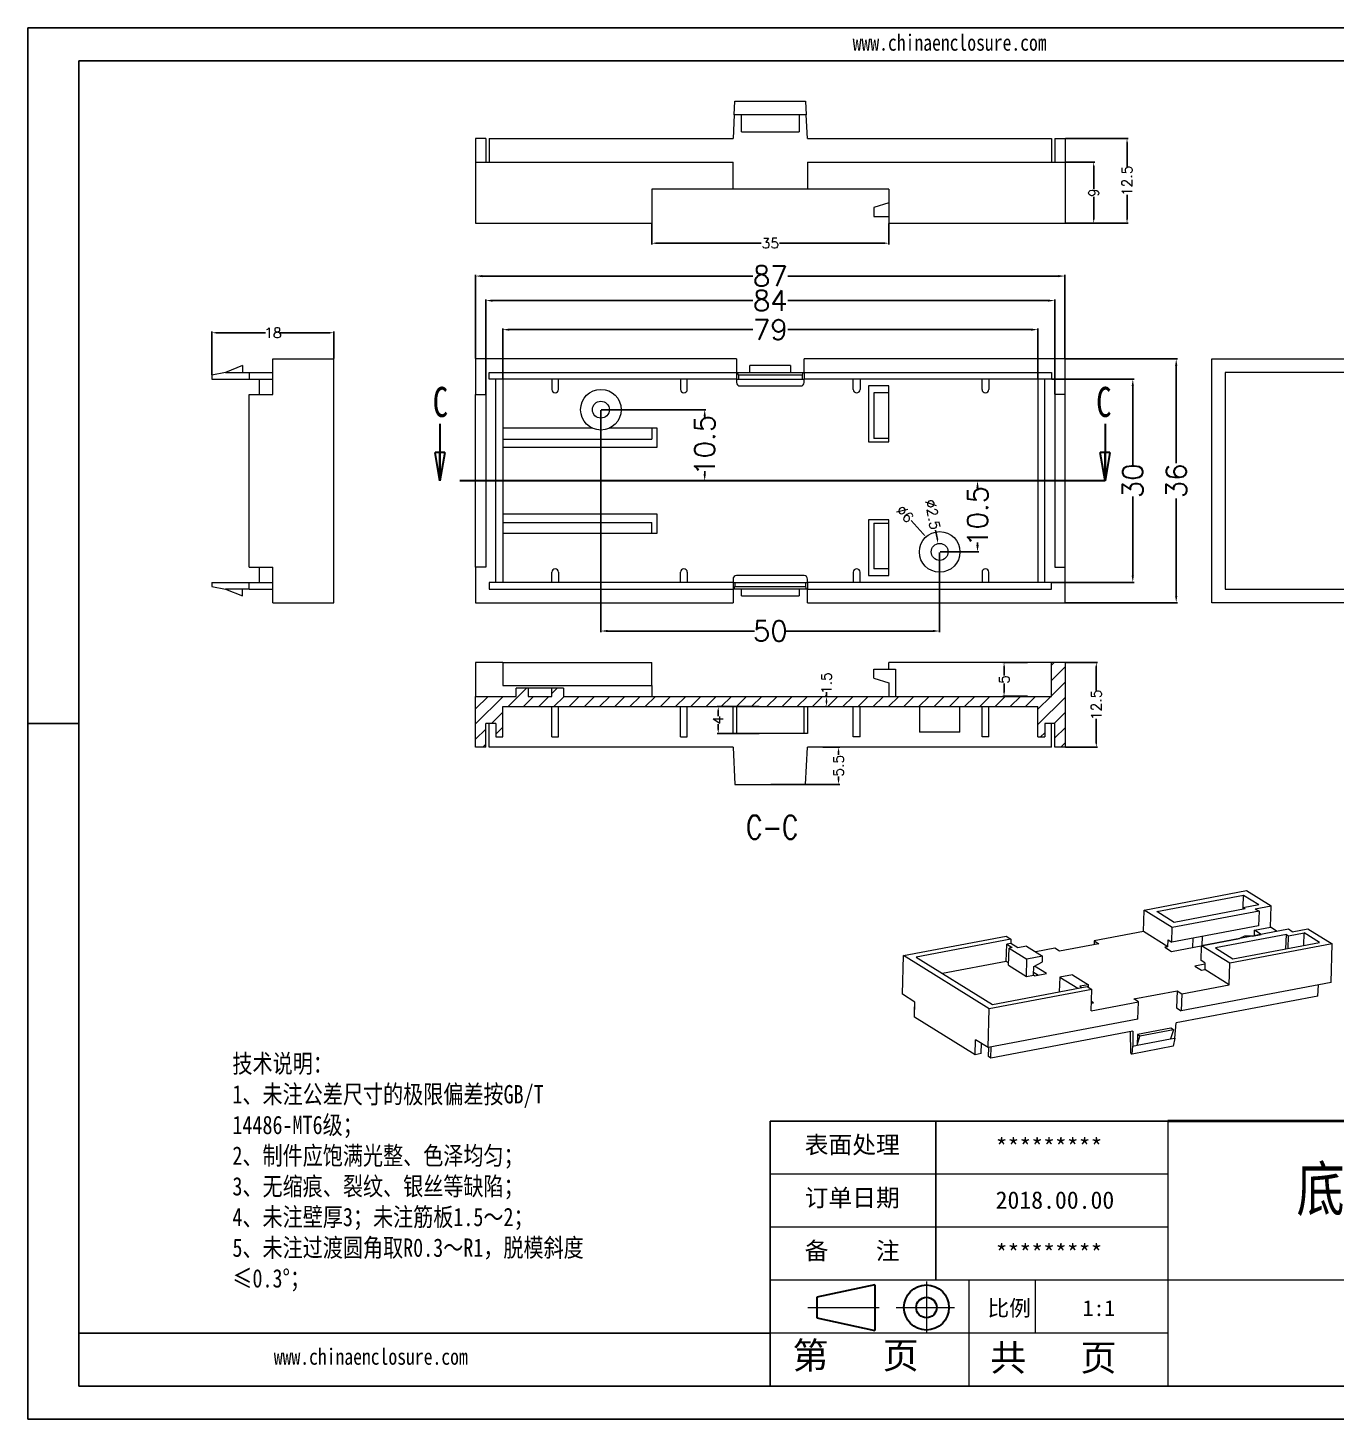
# Model space of a CAD drawing. Header units: inches. Extents: x 2944 to 3980, y 1126 to 1377.
# Drawn here: x 3355.6 to 3548.7, y 1128.8 to 1334.2 of the extents above; entities that cross this region are included whole.
import ezdxf

# ---------------------------------------------------------------- set-up
doc = ezdxf.new("R2010")
doc.units = ezdxf.units.IN
doc.header["$LTSCALE"] = 15
doc.linetypes.add('CENTER2', pattern=[28.575, 19.05, -3.175, 3.175, -3.175])
doc.linetypes.add('PHANTOM', pattern=[12.7, 6.35, -1.27, 1.27, -1.27, 1.27, -1.27])
doc.layers.add('文字', color=81, linetype='Continuous')
for name, color, linetype, lineweight in [('粗实线', 7, 'Continuous', 30), ('细实线', 3, 'Continuous', 9), ('细点划线', 2, 'CENTER2', 9)]:
    doc.layers.add(name, color=color, linetype=linetype, lineweight=lineweight)
doc.styles.add('SLDTEXTSTYLE0', font='TXT', dxfattribs={"width": 0.75})
doc.styles.add('SLDTEXTSTYLE3', font='TXT', dxfattribs={"width": 0.75, "bigfont": 'bigfont'})
doc.styles.get("Standard").update_dxf_attribs({"font": 'txt', "bigfont": 'gbcbig.shx'})
doc.styles.add('宋体', font='', dxfattribs={"width": 0.8, "height": 3.5})
doc.styles.get('宋体').set_extended_font_data('SimSun')
doc.dimstyles.new('2', dxfattribs={"dimtxt": 1.5, "dimasz": 0.6, "dimexe": 0.18, "dimexo": 0.0625, "dimgap": 0.09, "dimtad": 0, "dimdsep": 46, "dimtxsty": 'Standard', "dimcen": 0, "dimclrd": 3, "dimclre": 3, "dimadec": 0, "dimazin": 2, "dimtfac": 1, "dimtofl": 0, "dimtmove": 0, "dimatfit": 3, "dimfxl": 1, "dimtolj": 1, "dimtzin": 0, "dimarcsym": 0})
doc.dimstyles.new('3', dxfattribs={"dimtxt": 3, "dimasz": 1, "dimexe": 0.18, "dimexo": 0.0625, "dimgap": 0.09, "dimtad": 0, "dimdsep": 46, "dimtxsty": 'Standard', "dimcen": 1, "dimclrd": 3, "dimclre": 3, "dimadec": 0, "dimazin": 2, "dimtfac": 1, "dimtofl": 0, "dimtmove": 0, "dimatfit": 3, "dimfxl": 1, "dimtolj": 1, "dimtzin": 0, "dimarcsym": 0})

# ---------------------------------------------------------------- blocks, each defined once
blk = doc.blocks.new('_CLOSED')
at = {"color": 0, "linetype": 'ByBlock', "lineweight": -2}
for p, q in [((-1, 0.166667), (0, 0)), ((-1, 0.166667), (-1, -0.166667)), ((0, 0), (-1, -0.166667)), ((0, 0), (-1, 0))]:
    blk.add_line(p, q, dxfattribs=at)
blk = doc.blocks.new('SW_NOTE_4')
at = {"color": 0, "linetype": 'Continuous', "lineweight": 0, "insert": (22.23, 5.8), "char_height": 3.5, "attachment_point": 2, "style": 'SLDTEXTSTYLE3'}
blk.add_mtext('C-C', dxfattribs=at)
blk = doc.blocks.new('*D246')
at = {"color": 3, "lineweight": -2}
for p, q in [((3425.7, 1282.37), (3425.7, 1289.81)), ((3426.7, 1289.63), (3462.61, 1289.63)), ((3503.7, 1289.63), (3467.79, 1289.63)), ((3504.7, 1282.37), (3504.7, 1289.81))]:
    blk.add_line(p, q, dxfattribs=at)
at = {"color": 3}
for points in [[(3426.7, 1289.79), (3426.7, 1289.46), (3425.7, 1289.63)], [(3503.7, 1289.79), (3503.7, 1289.46), (3504.7, 1289.63)]]:
    blk.add_solid(points, dxfattribs=at)
at = {"layer": 'Defpoints', "color": 0}
for p in [(3504.7, 1289.63), (3425.7, 1282.31), (3504.7, 1282.31)]:
    blk.add_point(p, dxfattribs=at)
at = {"color": 0, "insert": (3465.2, 1289.63), "char_height": 3, "attachment_point": 5}
blk.add_mtext('\\A1;79', dxfattribs=at)
blk = doc.blocks.new('*D247')
at = {"color": 3, "lineweight": -2}
for p, q in [((3423.2, 1280.12), (3423.2, 1294.1)), ((3424.2, 1293.92), (3462.61, 1293.92)), ((3506.2, 1293.92), (3467.79, 1293.92)), ((3507.2, 1280.12), (3507.2, 1294.1))]:
    blk.add_line(p, q, dxfattribs=at)
at = {"color": 3}
for points in [[(3424.2, 1294.08), (3424.2, 1293.75), (3423.2, 1293.92)], [(3506.2, 1294.08), (3506.2, 1293.75), (3507.2, 1293.92)]]:
    blk.add_solid(points, dxfattribs=at)
at = {"layer": 'Defpoints', "color": 0}
for p in [(3423.2, 1293.92), (3423.2, 1280.06), (3507.2, 1280.06)]:
    blk.add_point(p, dxfattribs=at)
at = {"color": 0, "insert": (3465.2, 1293.92), "char_height": 3, "attachment_point": 5}
blk.add_mtext('\\A1;84', dxfattribs=at)
blk = doc.blocks.new('*D248')
at = {"color": 3, "lineweight": -2}
for p, q in [((3421.7, 1285.37), (3421.7, 1297.72)), ((3422.7, 1297.54), (3462.61, 1297.54)), ((3507.7, 1297.54), (3467.79, 1297.54)), ((3508.7, 1285.37), (3508.7, 1297.72))]:
    blk.add_line(p, q, dxfattribs=at)
at = {"color": 3}
for points in [[(3422.7, 1297.7), (3422.7, 1297.37), (3421.7, 1297.54)], [(3507.7, 1297.7), (3507.7, 1297.37), (3508.7, 1297.54)]]:
    blk.add_solid(points, dxfattribs=at)
at = {"layer": 'Defpoints', "color": 0}
for p in [(3421.7, 1297.54), (3421.7, 1285.31), (3508.7, 1285.31)]:
    blk.add_point(p, dxfattribs=at)
at = {"color": 0, "insert": (3465.2, 1297.54), "char_height": 3, "attachment_point": 5}
blk.add_mtext('\\A1;87', dxfattribs=at)
blk = doc.blocks.new('*D249')
at = {"color": 3, "lineweight": -2}
for p, q in [((3508.76, 1285.31), (3525.3, 1285.31)), ((3525.12, 1284.31), (3525.12, 1269.9)), ((3525.12, 1250.31), (3525.12, 1264.72)), ((3508.76, 1249.31), (3525.3, 1249.31))]:
    blk.add_line(p, q, dxfattribs=at)
at = {"color": 3}
for points in [[(3524.95, 1284.31), (3525.28, 1284.31), (3525.12, 1285.31)], [(3524.95, 1250.31), (3525.28, 1250.31), (3525.12, 1249.31)]]:
    blk.add_solid(points, dxfattribs=at)
at = {"layer": 'Defpoints', "color": 0}
for p in [(3508.7, 1285.31), (3525.12, 1285.31), (3508.7, 1249.31)]:
    blk.add_point(p, dxfattribs=at)
at = {"color": 0, "insert": (3525.12, 1267.31), "char_height": 3, "attachment_point": 5, "rotation": 90}
blk.add_mtext('\\A1;36', dxfattribs=at)
blk = doc.blocks.new('*D250')
at = {"color": 3, "lineweight": -2}
for p, q in [((3506.76, 1282.31), (3518.89, 1282.31)), ((3518.71, 1281.31), (3518.71, 1269.65)), ((3518.71, 1253.31), (3518.71, 1264.97)), ((3506.76, 1252.31), (3518.89, 1252.31))]:
    blk.add_line(p, q, dxfattribs=at)
at = {"color": 3}
for points in [[(3518.54, 1281.31), (3518.87, 1281.31), (3518.71, 1282.31)], [(3518.54, 1253.31), (3518.87, 1253.31), (3518.71, 1252.31)]]:
    blk.add_solid(points, dxfattribs=at)
at = {"layer": 'Defpoints', "color": 0}
for p in [(3506.7, 1282.31), (3518.71, 1282.31), (3506.7, 1252.31)]:
    blk.add_point(p, dxfattribs=at)
at = {"color": 0, "insert": (3518.71, 1267.31), "char_height": 3, "attachment_point": 5, "rotation": 90}
blk.add_mtext('\\A1;30', dxfattribs=at)
blk = doc.blocks.new('*D251')
at = {"color": 3, "lineweight": -2}
for p, q in [((3490.26, 1267.31), (3495.97, 1267.31)), ((3495.79, 1266.31), (3495.79, 1265.9)), ((3495.79, 1257.81), (3495.79, 1258.22)), ((3490.26, 1256.81), (3495.97, 1256.81))]:
    blk.add_line(p, q, dxfattribs=at)
at = {"color": 3}
for points in [[(3495.62, 1266.31), (3495.96, 1266.31), (3495.79, 1267.31)], [(3495.62, 1257.81), (3495.96, 1257.81), (3495.79, 1256.81)]]:
    blk.add_solid(points, dxfattribs=at)
at = {"layer": 'Defpoints', "color": 0}
for p in [(3490.2, 1267.31), (3495.79, 1267.31), (3490.2, 1256.81)]:
    blk.add_point(p, dxfattribs=at)
at = {"color": 0, "insert": (3495.79, 1262.06), "char_height": 3, "attachment_point": 5, "rotation": 90}
blk.add_mtext('\\A1;10.5', dxfattribs=at)
blk = doc.blocks.new('*D252')
at = {"color": 3, "lineweight": -2}
for p, q in [((3440.26, 1277.81), (3455.7, 1277.81)), ((3455.52, 1276.81), (3455.52, 1276.4)), ((3455.52, 1268.31), (3455.52, 1268.72)), ((3448.56, 1267.31), (3455.7, 1267.31))]:
    blk.add_line(p, q, dxfattribs=at)
at = {"color": 3}
for points in [[(3455.35, 1276.81), (3455.69, 1276.81), (3455.52, 1277.81)], [(3455.35, 1268.31), (3455.69, 1268.31), (3455.52, 1267.31)]]:
    blk.add_solid(points, dxfattribs=at)
at = {"layer": 'Defpoints', "color": 0}
for p in [(3440.2, 1277.81), (3448.5, 1267.31), (3455.52, 1267.31)]:
    blk.add_point(p, dxfattribs=at)
at = {"color": 0, "insert": (3455.52, 1272.56), "char_height": 3, "attachment_point": 5, "rotation": 90}
blk.add_mtext('\\A1;10.5', dxfattribs=at)
blk = doc.blocks.new('*D253')
at = {"color": 3, "lineweight": -2}
for p, q in [((3440.2, 1277.75), (3440.2, 1244.95)), ((3490.2, 1256.75), (3490.2, 1244.95)), ((3441.2, 1245.13), (3462.86, 1245.13)), ((3489.2, 1245.13), (3467.54, 1245.13))]:
    blk.add_line(p, q, dxfattribs=at)
at = {"color": 3}
for points in [[(3441.2, 1245.3), (3441.2, 1244.97), (3440.2, 1245.13)], [(3489.2, 1245.3), (3489.2, 1244.97), (3490.2, 1245.13)]]:
    blk.add_solid(points, dxfattribs=at)
at = {"layer": 'Defpoints', "color": 0}
for p in [(3440.2, 1277.81), (3490.2, 1256.81), (3440.2, 1245.13)]:
    blk.add_point(p, dxfattribs=at)
at = {"color": 0, "insert": (3465.2, 1245.13), "char_height": 3, "attachment_point": 5}
blk.add_mtext('\\A1;50', dxfattribs=at)
blk = doc.blocks.new('*D254')
at = {"color": 3, "lineweight": -2}
blk.add_line((3485.98, 1261.44), (3487.77, 1259.47), dxfattribs=at)
at = {"color": 3}
blk.add_solid([(3487.85, 1259.54), (3487.7, 1259.4), (3488.18, 1259.03)], dxfattribs=at)
at = {"layer": 'Defpoints', "color": 0}
for p in [(3488.18, 1259.03), (3492.22, 1254.6)]:
    blk.add_point(p, dxfattribs=at)
at = {"color": 0, "insert": (3485.08, 1262.43), "char_height": 1.5, "attachment_point": 5, "rotation": 312.3849}
blk.add_mtext('\\A1;∅6', dxfattribs=at)
blk = doc.blocks.new('*D255')
at = {"color": 3, "lineweight": -2}
blk.add_line((3489.61, 1260.04), (3489.87, 1258.63), dxfattribs=at)
at = {"color": 3}
blk.add_solid([(3489.96, 1258.65), (3489.77, 1258.61), (3489.97, 1258.04)], dxfattribs=at)
at = {"layer": 'Defpoints', "color": 0}
for p in [(3489.97, 1258.04), (3490.43, 1255.58)]:
    blk.add_point(p, dxfattribs=at)
at = {"color": 0, "insert": (3489.18, 1262.34), "char_height": 1.5, "attachment_point": 5, "rotation": 280.4677}
blk.add_mtext('\\A1;∅2.5', dxfattribs=at)
blk = doc.blocks.new('*D256')
at = {"color": 3, "lineweight": -2}
for p, q in [((3508.76, 1240.49), (3513.5, 1240.49)), ((3513.32, 1239.89), (3513.32, 1236.33)), ((3513.32, 1228.59), (3513.32, 1232.15)), ((3508.76, 1227.99), (3513.5, 1227.99))]:
    blk.add_line(p, q, dxfattribs=at)
at = {"color": 3}
for points in [[(3513.22, 1239.89), (3513.42, 1239.89), (3513.32, 1240.49)], [(3513.22, 1228.59), (3513.42, 1228.59), (3513.32, 1227.99)]]:
    blk.add_solid(points, dxfattribs=at)
at = {"layer": 'Defpoints', "color": 0}
for p in [(3508.7, 1240.49), (3513.32, 1240.49), (3508.7, 1227.99)]:
    blk.add_point(p, dxfattribs=at)
at = {"color": 0, "insert": (3513.32, 1234.24), "char_height": 1.5, "attachment_point": 5, "rotation": 90}
blk.add_mtext('\\A1;12.5', dxfattribs=at)
blk = doc.blocks.new('*D257')
at = {"color": 3, "lineweight": -2}
for p, q in [((3472.96, 1227.99), (3475.46, 1227.99)), ((3475.28, 1227.39), (3475.28, 1226.83)), ((3465.26, 1222.49), (3475.46, 1222.49)), ((3475.28, 1223.09), (3475.28, 1223.65))]:
    blk.add_line(p, q, dxfattribs=at)
at = {"color": 3}
for points in [[(3475.18, 1227.39), (3475.38, 1227.39), (3475.28, 1227.99)], [(3475.18, 1223.09), (3475.38, 1223.09), (3475.28, 1222.49)]]:
    blk.add_solid(points, dxfattribs=at)
at = {"layer": 'Defpoints', "color": 0}
for p in [(3472.89, 1227.99), (3475.28, 1227.99), (3465.2, 1222.49)]:
    blk.add_point(p, dxfattribs=at)
at = {"color": 0, "insert": (3475.28, 1225.24), "char_height": 1.5, "attachment_point": 5, "rotation": 90}
blk.add_mtext('\\A1;5.5', dxfattribs=at)
blk = doc.blocks.new('*D258')
at = {"color": 3, "lineweight": -2}
for p, q in [((3473.44, 1235.49), (3473.32, 1235.49)), ((3473.5, 1235.49), (3473.5, 1236.09)), ((3473.5, 1234.59), (3473.5, 1234.89)), ((3473.44, 1233.99), (3473.32, 1233.99))]:
    blk.add_line(p, q, dxfattribs=at)
at = {"color": 3}
for points in [[(3473.4, 1234.89), (3473.6, 1234.89), (3473.5, 1235.49)], [(3473.4, 1234.59), (3473.6, 1234.59), (3473.5, 1233.99)]]:
    blk.add_solid(points, dxfattribs=at)
at = {"layer": 'Defpoints', "color": 0}
for p in [(3473.5, 1235.49), (3473.5, 1235.49), (3473.5, 1233.99)]:
    blk.add_point(p, dxfattribs=at)
at = {"color": 0, "insert": (3473.5, 1237.43), "char_height": 1.5, "attachment_point": 5, "rotation": 90}
blk.add_mtext('\\A1;1.5', dxfattribs=at)
blk = doc.blocks.new('*D259')
at = {"color": 3, "lineweight": -2}
for p, q in [((3463.58, 1233.99), (3457.34, 1233.99)), ((3457.52, 1233.39), (3457.52, 1232.58)), ((3457.52, 1230.59), (3457.52, 1231.4)), ((3463.58, 1229.99), (3457.34, 1229.99))]:
    blk.add_line(p, q, dxfattribs=at)
at = {"color": 3}
for points in [[(3457.42, 1233.39), (3457.62, 1233.39), (3457.52, 1233.99)], [(3457.42, 1230.59), (3457.62, 1230.59), (3457.52, 1229.99)]]:
    blk.add_solid(points, dxfattribs=at)
at = {"layer": 'Defpoints', "color": 0}
for p in [(3457.52, 1233.99), (3463.65, 1233.99), (3463.65, 1229.99)]:
    blk.add_point(p, dxfattribs=at)
at = {"color": 0, "insert": (3457.52, 1231.99), "char_height": 1.5, "attachment_point": 5, "rotation": 90}
blk.add_mtext('\\A1;4', dxfattribs=at)
blk = doc.blocks.new('*D260')
at = {"color": 3, "lineweight": -2}
for p, q in [((3503.17, 1240.49), (3499.53, 1240.49)), ((3499.71, 1239.89), (3499.71, 1238.58)), ((3499.71, 1236.09), (3499.71, 1237.4)), ((3503.17, 1235.49), (3499.53, 1235.49))]:
    blk.add_line(p, q, dxfattribs=at)
at = {"color": 3}
for points in [[(3499.61, 1239.89), (3499.81, 1239.89), (3499.71, 1240.49)], [(3499.61, 1236.09), (3499.81, 1236.09), (3499.71, 1235.49)]]:
    blk.add_solid(points, dxfattribs=at)
at = {"layer": 'Defpoints', "color": 0}
for p in [(3499.71, 1240.49), (3503.23, 1240.49), (3503.23, 1235.49)]:
    blk.add_point(p, dxfattribs=at)
at = {"color": 0, "insert": (3499.71, 1237.99), "char_height": 1.5, "attachment_point": 5, "rotation": 90}
blk.add_mtext('\\A1;5', dxfattribs=at)
blk = doc.blocks.new('*D261')
at = {"color": 3, "lineweight": -2}
for p, q in [((3382.79, 1282.97), (3382.79, 1289.35)), ((3383.39, 1289.17), (3390.7, 1289.17)), ((3400.19, 1289.17), (3392.88, 1289.17)), ((3400.79, 1285.37), (3400.79, 1289.35))]:
    blk.add_line(p, q, dxfattribs=at)
at = {"color": 3}
for points in [[(3383.39, 1289.27), (3383.39, 1289.07), (3382.79, 1289.17)], [(3400.19, 1289.27), (3400.19, 1289.07), (3400.79, 1289.17)]]:
    blk.add_solid(points, dxfattribs=at)
at = {"layer": 'Defpoints', "color": 0}
for p in [(3400.79, 1289.17), (3400.79, 1285.31), (3382.79, 1282.91)]:
    blk.add_point(p, dxfattribs=at)
at = {"color": 0, "insert": (3391.79, 1289.17), "char_height": 1.5, "attachment_point": 5}
blk.add_mtext('\\A1;18', dxfattribs=at)
blk = doc.blocks.new('*D262')
at = {"color": 3, "lineweight": -2}
for p, q in [((3447.7, 1305.29), (3447.7, 1302.21)), ((3482.7, 1305.29), (3482.7, 1302.21)), ((3448.3, 1302.39), (3463.86, 1302.39)), ((3482.1, 1302.39), (3466.54, 1302.39))]:
    blk.add_line(p, q, dxfattribs=at)
at = {"color": 3}
for points in [[(3448.3, 1302.49), (3448.3, 1302.29), (3447.7, 1302.39)], [(3482.1, 1302.49), (3482.1, 1302.29), (3482.7, 1302.39)]]:
    blk.add_solid(points, dxfattribs=at)
at = {"layer": 'Defpoints', "color": 0}
for p in [(3447.7, 1305.35), (3482.7, 1305.35), (3482.7, 1302.39)]:
    blk.add_point(p, dxfattribs=at)
at = {"color": 0, "insert": (3465.2, 1302.39), "char_height": 1.5, "attachment_point": 5}
blk.add_mtext('\\A1;35', dxfattribs=at)
blk = doc.blocks.new('*D263')
at = {"color": 3, "lineweight": -2}
for p, q in [((3508.76, 1314.35), (3513.12, 1314.35)), ((3512.94, 1313.75), (3512.94, 1310.44)), ((3512.94, 1305.95), (3512.94, 1309.26)), ((3508.76, 1305.35), (3513.12, 1305.35))]:
    blk.add_line(p, q, dxfattribs=at)
at = {"color": 3}
for points in [[(3512.84, 1313.75), (3513.04, 1313.75), (3512.94, 1314.35)], [(3512.84, 1305.95), (3513.04, 1305.95), (3512.94, 1305.35)]]:
    blk.add_solid(points, dxfattribs=at)
at = {"layer": 'Defpoints', "color": 0}
for p in [(3508.7, 1314.35), (3512.94, 1314.35), (3508.7, 1305.35)]:
    blk.add_point(p, dxfattribs=at)
at = {"color": 0, "insert": (3512.94, 1309.85), "char_height": 1.5, "attachment_point": 5, "rotation": 90}
blk.add_mtext('\\A1;9', dxfattribs=at)
blk = doc.blocks.new('*D264')
at = {"color": 3, "lineweight": -2}
for p, q in [((3508.76, 1317.85), (3518.04, 1317.85)), ((3517.86, 1317.25), (3517.86, 1313.69)), ((3517.86, 1305.95), (3517.86, 1309.51)), ((3508.76, 1305.35), (3518.04, 1305.35))]:
    blk.add_line(p, q, dxfattribs=at)
at = {"color": 3}
for points in [[(3517.76, 1317.25), (3517.96, 1317.25), (3517.86, 1317.85)], [(3517.76, 1305.95), (3517.96, 1305.95), (3517.86, 1305.35)]]:
    blk.add_solid(points, dxfattribs=at)
at = {"layer": 'Defpoints', "color": 0}
for p in [(3508.7, 1317.85), (3517.86, 1317.85), (3508.7, 1305.35)]:
    blk.add_point(p, dxfattribs=at)
at = {"color": 0, "insert": (3517.86, 1311.6), "char_height": 1.5, "attachment_point": 5, "rotation": 90}
blk.add_mtext('\\A1;12.5', dxfattribs=at)

msp = doc.modelspace()

# ---------------------------------------------------------------- hatches: boundary and pattern name
at = {"linetype": 'Continuous', "lineweight": 0}
h = msp.add_hatch(dxfattribs=at)
h.set_pattern_fill('ANSI31', color=4, scale=0.5, style=0)
h.set_pattern_definition([(45, (-252.7845, -952.3571), (-1.122532, 1.122532), [])])
h.paths.add_polyline_path([(3424.702, 1229.489), (3425.702, 1229.489), (3425.702, 1233.989), (3504.702, 1233.989), (3504.702, 1229.489), (3505.702, 1229.489), (3505.702, 1231.489), (3507.202, 1231.489), (3507.202, 1227.989), (3508.702, 1227.989), (3508.702, 1240.489), (3506.702, 1240.489), (3506.702, 1235.489), (3434.702, 1235.489), (3434.702, 1236.689), (3432.952, 1236.689), (3432.952, 1235.489), (3429.452, 1235.489), (3429.452, 1236.689), (3427.702, 1236.689), (3427.702, 1235.489), (3421.702, 1235.489), (3421.702, 1227.989), (3423.202, 1227.989), (3423.202, 1231.489), (3424.702, 1231.489)], flags=0)

# ---------------------------------------------------------------- linework, layer by layer
for p, q in [((3355.612, 1334.191), (3646.14, 1334.191)), ((3355.612, 1334.191), (3355.612, 1128.767)), ((3363.13, 1329.3), (3641.249, 1329.3)), ((3363.13, 1329.3), (3363.13, 1133.658)), ((3363.13, 1231.479), (3355.612, 1231.479)), ((3355.612, 1223.871), (3355.612, 1128.767)), ((3523.864, 1172.786), (3465.171, 1172.786)), ((3465.171, 1133.658), (3465.171, 1172.786)), ((3489.627, 1149.309), (3489.627, 1172.786)), ((3465.171, 1141.484), (3363.13, 1141.484)), ((3363.13, 1133.658), (3641.249, 1133.658)), ((3355.612, 1128.767), (3646.14, 1128.767)), ((3355.612, 1128.767), (3490.116, 1128.767))]:
    msp.add_line(p, q)
at = {"color": 7, "linetype": 'Continuous', "lineweight": 15}
for p, q in [((3459.885, 1321.355), (3459.99, 1323.355)), ((3459.99, 1323.355), (3470.413, 1323.355)), ((3470.413, 1323.355), (3470.518, 1321.355)), ((3459.885, 1321.355), (3459.702, 1317.855)), ((3460.952, 1321.355), (3459.885, 1321.355)), ((3469.452, 1321.355), (3460.952, 1321.355)), ((3460.952, 1318.855), (3460.952, 1321.355)), ((3469.452, 1321.355), (3469.452, 1318.855)), ((3470.518, 1321.355), (3469.452, 1321.355)), ((3470.702, 1317.855), (3470.518, 1321.355)), ((3460.952, 1318.855), (3469.452, 1318.855)), ((3423.202, 1317.855), (3421.702, 1317.855)), ((3421.702, 1317.855), (3421.702, 1314.355)), ((3423.202, 1317.855), (3423.202, 1314.355)), ((3423.702, 1317.855), (3423.702, 1314.355)), ((3423.702, 1317.855), (3459.702, 1317.855)), ((3470.702, 1317.855), (3506.702, 1317.855)), ((3506.702, 1317.855), (3506.702, 1314.355)), ((3507.202, 1317.855), (3507.202, 1314.355)), ((3507.202, 1317.855), (3508.702, 1317.855)), ((3508.702, 1317.855), (3508.702, 1314.355)), ((3421.702, 1314.355), (3459.702, 1314.355)), ((3421.702, 1314.355), (3421.702, 1305.355)), ((3459.702, 1310.355), (3459.702, 1314.355)), ((3470.702, 1314.355), (3470.702, 1310.355)), ((3470.702, 1314.355), (3508.702, 1314.355)), ((3508.702, 1314.355), (3508.702, 1305.355)), ((3447.702, 1310.355), (3447.702, 1305.355)), ((3459.702, 1310.355), (3447.702, 1310.355)), ((3470.702, 1310.355), (3459.702, 1310.355)), ((3482.702, 1310.355), (3470.702, 1310.355)), ((3482.702, 1310.355), (3482.702, 1305.355)), ((3482.702, 1308.355), (3480.502, 1307.655)), ((3480.502, 1307.655), (3480.502, 1306.355)), ((3421.702, 1305.355), (3447.702, 1305.355)), ((3480.502, 1306.355), (3482.702, 1306.355)), ((3482.702, 1305.355), (3508.702, 1305.355)), ((3387.287, 1284.312), (3384.787, 1283.312)), ((3387.287, 1284.312), (3387.287, 1283.312)), ((3391.787, 1280.062), (3391.787, 1285.312)), ((3391.787, 1285.312), (3400.787, 1285.312)), ((3400.787, 1249.312), (3400.787, 1285.312)), ((3460.202, 1285.312), (3421.702, 1285.312)), ((3421.702, 1285.312), (3421.702, 1280.062)), ((3460.202, 1285.312), (3460.202, 1283.312)), ((3468.202, 1284.312), (3462.202, 1284.312)), ((3462.202, 1283.312), (3462.202, 1284.312)), ((3468.202, 1284.312), (3468.202, 1283.312)), ((3470.202, 1283.312), (3470.202, 1285.312)), ((3508.702, 1285.312), (3470.202, 1285.312)), ((3508.702, 1280.062), (3508.702, 1285.312)), ((3530.361, 1285.312), (3556.361, 1285.312)), ((3530.361, 1249.312), (3530.361, 1285.312)), ((3384.787, 1283.312), (3382.787, 1282.912)), ((3382.787, 1282.912), (3382.787, 1282.312)), ((3382.787, 1282.312), (3388.287, 1282.312)), ((3384.787, 1283.312), (3388.287, 1283.312)), ((3388.287, 1283.312), (3388.287, 1282.312)), ((3388.287, 1283.312), (3391.787, 1283.312)), ((3388.287, 1282.312), (3391.787, 1282.312)), ((3389.787, 1280.062), (3389.787, 1282.312)), ((3423.702, 1282.312), (3423.702, 1283.312)), ((3423.702, 1283.312), (3460.202, 1283.312)), ((3460.202, 1282.312), (3423.702, 1282.312)), ((3424.702, 1252.312), (3424.702, 1282.312)), ((3425.702, 1282.312), (3425.702, 1252.312)), ((3432.952, 1282.312), (3432.952, 1280.812)), ((3433.952, 1280.812), (3433.952, 1282.312)), ((3451.952, 1282.312), (3451.952, 1280.812)), ((3452.952, 1280.812), (3452.952, 1282.312)), ((3460.202, 1283.312), (3460.202, 1282.312)), ((3460.202, 1283.312), (3460.385, 1283.312)), ((3460.202, 1282.312), (3460.49, 1282.312)), ((3460.202, 1282.312), (3460.202, 1281.812)), ((3460.49, 1282.912), (3460.385, 1283.312)), ((3460.385, 1283.312), (3462.202, 1283.312)), ((3460.49, 1282.912), (3460.49, 1282.312)), ((3469.913, 1282.912), (3460.49, 1282.912)), ((3460.49, 1282.312), (3469.913, 1282.312)), ((3462.202, 1283.312), (3468.202, 1283.312)), ((3468.202, 1283.312), (3470.018, 1283.312)), ((3470.018, 1283.312), (3469.913, 1282.912)), ((3469.913, 1282.912), (3469.913, 1282.312)), ((3469.913, 1282.312), (3470.202, 1282.312)), ((3470.018, 1283.312), (3470.202, 1283.312)), ((3470.202, 1283.312), (3470.202, 1282.312)), ((3470.202, 1283.312), (3506.702, 1283.312)), ((3506.702, 1282.312), (3470.202, 1282.312)), ((3470.202, 1281.812), (3470.202, 1282.312)), ((3477.452, 1280.812), (3477.452, 1282.312)), ((3478.452, 1282.312), (3478.452, 1280.812)), ((3496.452, 1280.812), (3496.452, 1282.312)), ((3497.452, 1282.312), (3497.452, 1280.812)), ((3504.702, 1282.312), (3504.702, 1252.312)), ((3505.702, 1252.312), (3505.702, 1282.312)), ((3506.702, 1283.312), (3506.702, 1282.312)), ((3532.361, 1283.312), (3532.361, 1251.312)), ((3556.361, 1283.312), (3532.361, 1283.312)), ((3388.287, 1254.562), (3388.287, 1280.062)), ((3388.287, 1280.062), (3391.787, 1280.062)), ((3421.702, 1280.062), (3423.202, 1280.062)), ((3421.702, 1254.562), (3421.702, 1280.062)), ((3423.202, 1280.062), (3423.202, 1254.562)), ((3460.702, 1281.312), (3469.702, 1281.312)), ((3482.702, 1281.312), (3479.702, 1281.312)), ((3479.702, 1281.312), (3479.702, 1273.062)), ((3480.502, 1280.312), (3480.502, 1273.562)), ((3482.702, 1280.312), (3480.502, 1280.312)), ((3482.702, 1273.062), (3482.702, 1281.312)), ((3507.202, 1280.062), (3507.202, 1254.562)), ((3508.702, 1280.062), (3507.202, 1280.062)), ((3508.702, 1254.562), (3508.702, 1280.062)), ((3439.003, 1275.062), (3425.702, 1275.062)), ((3448.502, 1275.062), (3441.401, 1275.062)), ((3447.702, 1275.062), (3447.702, 1273.462)), ((3448.502, 1272.262), (3448.502, 1275.062)), ((3425.702, 1273.462), (3447.702, 1273.462)), ((3425.702, 1272.262), (3448.502, 1272.262)), ((3479.702, 1273.062), (3482.702, 1273.062)), ((3482.702, 1273.562), (3480.502, 1273.562)), ((3448.502, 1262.362), (3425.702, 1262.362)), ((3448.502, 1259.562), (3448.502, 1262.362)), ((3482.702, 1261.562), (3479.702, 1261.562)), ((3479.702, 1261.562), (3479.702, 1253.312)), ((3482.702, 1253.312), (3482.702, 1261.562)), ((3425.702, 1261.162), (3447.702, 1261.162)), ((3425.702, 1259.562), (3448.502, 1259.562)), ((3447.702, 1259.562), (3447.702, 1261.162)), ((3480.502, 1261.062), (3480.502, 1254.312)), ((3480.502, 1261.062), (3482.702, 1261.062)), ((3388.287, 1254.562), (3391.787, 1254.562)), ((3389.787, 1252.312), (3389.787, 1254.562)), ((3391.787, 1249.312), (3391.787, 1254.562)), ((3423.202, 1254.562), (3421.702, 1254.562)), ((3421.702, 1254.562), (3421.702, 1249.312)), ((3432.952, 1252.312), (3432.952, 1253.812)), ((3433.952, 1253.812), (3433.952, 1252.312)), ((3451.952, 1252.312), (3451.952, 1253.812)), ((3452.952, 1253.812), (3452.952, 1252.312)), ((3470.202, 1253.312), (3460.202, 1253.312)), ((3477.452, 1253.812), (3477.452, 1252.312)), ((3478.452, 1252.312), (3478.452, 1253.812)), ((3479.702, 1253.312), (3482.702, 1253.312)), ((3482.702, 1254.312), (3480.502, 1254.312)), ((3496.452, 1253.812), (3496.452, 1252.312)), ((3497.452, 1252.312), (3497.452, 1253.812)), ((3507.202, 1254.562), (3508.702, 1254.562)), ((3508.702, 1249.312), (3508.702, 1254.562)), ((3382.787, 1252.312), (3382.787, 1251.712)), ((3382.787, 1252.312), (3388.287, 1252.312)), ((3382.787, 1251.712), (3384.787, 1251.312)), ((3388.287, 1251.312), (3384.787, 1251.312)), ((3384.787, 1251.312), (3387.287, 1250.312)), ((3387.287, 1250.312), (3387.287, 1251.312)), ((3388.287, 1251.312), (3388.287, 1252.312)), ((3388.287, 1252.312), (3391.787, 1252.312)), ((3388.287, 1251.312), (3391.787, 1251.312)), ((3423.702, 1252.312), (3423.702, 1251.312)), ((3459.702, 1252.312), (3423.702, 1252.312)), ((3423.702, 1251.312), (3459.702, 1251.312)), ((3459.702, 1252.812), (3459.702, 1252.312)), ((3459.702, 1252.312), (3459.702, 1251.312)), ((3459.702, 1252.312), (3459.99, 1252.312)), ((3459.885, 1251.312), (3459.702, 1251.312)), ((3459.702, 1251.312), (3459.702, 1249.312)), ((3459.885, 1251.312), (3459.99, 1251.712)), ((3460.952, 1251.312), (3459.885, 1251.312)), ((3459.99, 1252.312), (3459.99, 1251.712)), ((3459.99, 1252.312), (3470.413, 1252.312)), ((3459.99, 1251.712), (3470.413, 1251.712)), ((3469.452, 1251.312), (3460.952, 1251.312)), ((3460.952, 1250.312), (3460.952, 1251.312)), ((3470.518, 1251.312), (3469.452, 1251.312)), ((3469.452, 1251.312), (3469.452, 1250.312)), ((3470.413, 1252.312), (3470.413, 1251.712)), ((3470.413, 1252.312), (3470.702, 1252.312)), ((3470.413, 1251.712), (3470.518, 1251.312)), ((3470.702, 1251.312), (3470.518, 1251.312)), ((3470.702, 1252.312), (3470.702, 1252.812)), ((3470.702, 1252.312), (3470.702, 1251.312)), ((3506.702, 1252.312), (3470.702, 1252.312)), ((3470.702, 1251.312), (3506.702, 1251.312)), ((3470.702, 1249.312), (3470.702, 1251.312)), ((3506.702, 1251.312), (3506.702, 1252.312)), ((3532.361, 1251.312), (3556.361, 1251.312)), ((3391.787, 1249.312), (3400.787, 1249.312)), ((3421.702, 1249.312), (3459.702, 1249.312)), ((3460.952, 1250.312), (3469.452, 1250.312)), ((3470.702, 1249.312), (3508.702, 1249.312)), ((3556.361, 1249.312), (3530.361, 1249.312)), ((3425.702, 1240.489), (3421.702, 1240.489)), ((3421.702, 1240.489), (3421.702, 1235.489)), ((3425.702, 1240.489), (3425.702, 1237.089)), ((3425.702, 1240.489), (3447.702, 1240.489)), ((3447.702, 1237.089), (3447.702, 1240.489)), ((3480.502, 1238.189), (3480.502, 1239.489)), ((3480.502, 1239.489), (3483.702, 1239.489)), ((3482.702, 1239.489), (3482.702, 1240.489)), ((3506.702, 1240.489), (3482.702, 1240.489)), ((3483.702, 1239.489), (3483.702, 1235.489)), ((3506.702, 1235.489), (3506.702, 1240.489)), ((3508.702, 1240.489), (3506.702, 1240.489)), ((3508.702, 1240.489), (3508.702, 1227.989)), ((3425.702, 1237.089), (3447.702, 1237.089)), ((3427.702, 1235.489), (3427.702, 1236.689)), ((3429.452, 1236.689), (3427.702, 1236.689)), ((3429.452, 1236.689), (3429.452, 1235.489)), ((3432.952, 1236.689), (3429.452, 1236.689)), ((3432.952, 1235.489), (3432.952, 1236.689)), ((3434.702, 1236.689), (3432.952, 1236.689)), ((3434.702, 1236.689), (3434.702, 1235.489)), ((3447.702, 1237.089), (3447.702, 1235.489)), ((3480.502, 1238.189), (3482.702, 1237.489)), ((3482.702, 1237.489), (3482.702, 1235.489)), ((3421.702, 1227.989), (3421.702, 1235.489)), ((3421.702, 1235.489), (3427.702, 1235.489)), ((3429.452, 1235.489), (3432.952, 1235.489)), ((3434.702, 1235.489), (3506.702, 1235.489)), ((3425.702, 1233.989), (3504.702, 1233.989)), ((3425.702, 1229.489), (3425.702, 1233.989)), ((3432.952, 1229.489), (3432.952, 1233.989)), ((3433.952, 1229.489), (3433.952, 1233.989)), ((3451.952, 1229.489), (3451.952, 1233.989)), ((3452.952, 1229.489), (3452.952, 1233.989)), ((3459.702, 1229.989), (3459.702, 1233.989)), ((3460.202, 1233.989), (3460.202, 1229.989)), ((3470.202, 1229.989), (3470.202, 1233.989)), ((3470.702, 1233.989), (3470.702, 1229.989)), ((3477.452, 1229.489), (3477.452, 1233.989)), ((3478.452, 1229.489), (3478.452, 1233.989)), ((3487.202, 1233.989), (3487.202, 1230.189)), ((3493.202, 1230.189), (3493.202, 1233.989)), ((3496.452, 1229.489), (3496.452, 1233.989)), ((3497.452, 1229.489), (3497.452, 1233.989)), ((3504.702, 1229.489), (3504.702, 1233.989)), ((3424.702, 1231.489), (3423.202, 1231.489)), ((3423.202, 1227.989), (3423.202, 1231.489)), ((3423.702, 1227.989), (3423.702, 1231.489)), ((3424.702, 1231.489), (3424.702, 1229.489)), ((3507.202, 1231.489), (3505.702, 1231.489)), ((3505.702, 1231.489), (3505.702, 1229.489)), ((3506.702, 1227.989), (3506.702, 1231.489)), ((3507.202, 1227.989), (3507.202, 1231.489)), ((3424.702, 1229.489), (3425.702, 1229.489)), ((3432.952, 1229.489), (3433.952, 1229.489)), ((3451.952, 1229.489), (3452.952, 1229.489)), ((3460.202, 1229.989), (3459.702, 1229.989)), ((3470.202, 1229.989), (3460.202, 1229.989)), ((3470.702, 1229.989), (3470.202, 1229.989)), ((3478.452, 1229.489), (3477.452, 1229.489)), ((3493.202, 1230.189), (3487.202, 1230.189)), ((3497.452, 1229.489), (3496.452, 1229.489)), ((3504.702, 1229.489), (3505.702, 1229.489)), ((3423.202, 1227.989), (3421.702, 1227.989)), ((3459.702, 1227.989), (3423.702, 1227.989)), ((3459.702, 1227.989), (3459.99, 1222.489)), ((3470.413, 1222.489), (3470.702, 1227.989)), ((3506.702, 1227.989), (3470.702, 1227.989)), ((3508.702, 1227.989), (3507.202, 1227.989)), ((3459.99, 1222.489), (3470.413, 1222.489)), ((3520.382, 1203.937), (3535.511, 1206.804)), ((3522.248, 1203.721), (3535.05, 1206.146)), ((3534.992, 1204.298), (3535.05, 1206.146)), ((3535.05, 1206.146), (3537.316, 1204.738)), ((3535.511, 1206.804), (3539.112, 1204.566)), ((3520.283, 1200.765), (3520.382, 1203.937)), ((3524.544, 1201.35), (3520.382, 1203.937)), ((3535.304, 1204.101), (3524.83, 1202.116)), ((3534.98, 1204.039), (3534.988, 1204.297)), ((3534.988, 1204.297), (3537.316, 1204.738)), ((3535.304, 1204.101), (3534.988, 1204.297)), ((3536.784, 1204.125), (3539.112, 1204.566)), ((3536.784, 1204.125), (3537.346, 1203.775)), ((3539.013, 1201.393), (3539.112, 1204.566)), ((3524.83, 1202.116), (3522.248, 1203.721)), ((3537.346, 1203.775), (3524.544, 1201.35)), ((3537.346, 1203.775), (3537.279, 1201.618)), ((3484.885, 1197.213), (3500.014, 1200.079)), ((3500.014, 1200.079), (3500.717, 1199.642)), ((3520.283, 1200.765), (3513.009, 1199.387)), ((3523.883, 1198.527), (3520.283, 1200.765)), ((3524.401, 1197.827), (3534.465, 1199.734)), ((3537.279, 1201.618), (3524.477, 1199.193)), ((3524.477, 1199.193), (3524.544, 1201.35)), ((3527.567, 1199.778), (3527.525, 1198.419)), ((3541.667, 1201.09), (3528.864, 1198.665)), ((3528.963, 1200.043), (3528.92, 1198.684)), ((3541.381, 1200.324), (3530.906, 1198.339)), ((3535.177, 1200.07), (3534.436, 1199.72)), ((3536.436, 1200.099), (3535.177, 1200.07)), ((3536.385, 1200.098), (3537.669, 1200.341)), ((3536.66, 1200.15), (3536.685, 1200.952)), ((3536.685, 1200.952), (3539.013, 1201.393)), ((3537.669, 1200.341), (3536.685, 1200.952)), ((3540.007, 1200.775), (3539.013, 1201.393)), ((3541.315, 1198.217), (3541.381, 1200.324)), ((3541.381, 1200.324), (3541.697, 1200.127)), ((3541.639, 1198.279), (3541.697, 1200.127)), ((3542.229, 1200.741), (3541.667, 1201.09)), ((3541.697, 1200.127), (3544.025, 1200.568)), ((3542.229, 1200.741), (3544.556, 1201.181)), ((3543.967, 1198.72), (3544.025, 1200.568)), ((3546.29, 1199.16), (3544.025, 1200.568)), ((3544.556, 1201.181), (3548.157, 1198.944)), ((3500.717, 1199.642), (3486.751, 1196.997)), ((3500.036, 1196.36), (3500.115, 1198.898)), ((3500.697, 1199.008), (3500.115, 1198.898)), ((3500.115, 1198.898), (3500.906, 1198.406)), ((3500.361, 1195.78), (3500.44, 1198.318)), ((3500.906, 1198.406), (3500.44, 1198.318)), ((3500.44, 1198.318), (3503.075, 1196.681)), ((3500.717, 1199.642), (3500.697, 1199.008)), ((3501.751, 1198.353), (3500.697, 1199.008)), ((3503.031, 1198.595), (3501.751, 1198.353)), ((3503.031, 1198.595), (3505.402, 1197.122)), ((3507.19, 1198.285), (3504.386, 1197.753)), ((3507.892, 1197.848), (3507.19, 1198.285)), ((3513.711, 1198.95), (3507.892, 1197.848)), ((3513.009, 1199.387), (3512.991, 1198.814)), ((3513.009, 1199.387), (3513.711, 1198.95)), ((3523.883, 1198.527), (3523.418, 1198.439)), ((3523.418, 1198.439), (3524.401, 1197.827)), ((3523.883, 1198.527), (3523.915, 1199.542)), ((3523.915, 1199.542), (3524.477, 1199.193)), ((3528.797, 1196.507), (3528.864, 1198.665)), ((3533.027, 1196.077), (3528.864, 1198.665)), ((3530.906, 1198.339), (3533.488, 1196.734)), ((3548.157, 1198.944), (3533.027, 1196.077)), ((3533.488, 1196.734), (3546.29, 1199.16)), ((3547.979, 1193.233), (3548.157, 1198.944)), ((3484.707, 1191.502), (3484.885, 1197.213)), ((3497.53, 1189.353), (3484.885, 1197.213)), ((3486.751, 1196.997), (3497.991, 1190.01)), ((3500.036, 1196.36), (3490.64, 1194.58)), ((3500.373, 1196.151), (3500.036, 1196.36)), ((3500.361, 1195.78), (3502.995, 1194.143)), ((3502.995, 1194.143), (3503.075, 1196.681)), ((3505.402, 1197.122), (3503.075, 1196.681)), ((3504.043, 1194.341), (3504.082, 1195.61)), ((3504.082, 1195.61), (3505.376, 1196.297)), ((3505.964, 1194.563), (3504.189, 1195.666)), ((3505.376, 1196.297), (3505.402, 1197.122)), ((3529.353, 1195.945), (3527.879, 1195.666)), ((3527.879, 1195.666), (3528.862, 1195.055)), ((3529.359, 1196.158), (3528.797, 1196.507)), ((3529.359, 1196.158), (3529.328, 1195.143)), ((3532.928, 1192.905), (3533.027, 1196.077)), ((3502.995, 1194.143), (3504.043, 1194.341)), ((3504.219, 1194.232), (3504.043, 1194.341)), ((3504.057, 1194.778), (3504.768, 1194.336)), ((3504.219, 1194.232), (3505.964, 1194.563)), ((3504.533, 1194.292), (3504.539, 1194.478)), ((3507.931, 1194.04), (3507.864, 1191.88)), ((3509.793, 1194.392), (3507.931, 1194.04)), ((3507.931, 1194.04), (3510.578, 1192.394)), ((3509.793, 1194.392), (3512.164, 1192.919)), ((3528.862, 1195.055), (3529.328, 1195.143)), ((3532.928, 1192.905), (3529.328, 1195.143)), ((3486.551, 1190.356), (3484.707, 1191.502)), ((3512.66, 1192.219), (3497.53, 1189.353)), ((3497.991, 1190.01), (3511.957, 1192.656)), ((3512.164, 1192.919), (3510.884, 1192.676)), ((3510.884, 1192.676), (3511.16, 1192.505)), ((3511.957, 1192.656), (3512.66, 1192.219)), ((3512.152, 1192.535), (3512.164, 1192.919)), ((3512.561, 1189.047), (3512.66, 1192.219)), ((3518.841, 1190.806), (3525.242, 1192.019)), ((3525.242, 1192.019), (3525.163, 1189.481)), ((3525.242, 1192.019), (3525.945, 1191.582)), ((3547.979, 1193.233), (3525.866, 1189.044)), ((3525.945, 1191.582), (3525.866, 1189.044)), ((3525.945, 1191.582), (3532.928, 1192.905)), ((3546.043, 1191.229), (3546.095, 1192.876)), ((3486.482, 1188.135), (3486.551, 1190.356)), ((3486.504, 1189.065), (3486.544, 1190.36)), ((3512.561, 1189.047), (3519.544, 1190.369)), ((3512.597, 1190.193), (3512.902, 1190.251)), ((3512.902, 1190.251), (3512.604, 1190.435)), ((3519.544, 1190.369), (3518.841, 1190.806)), ((3519.465, 1187.831), (3519.544, 1190.369)), ((3546.043, 1191.229), (3525.094, 1187.26)), ((3525.163, 1189.481), (3525.866, 1189.044)), ((3495.439, 1182.568), (3486.482, 1188.135)), ((3486.504, 1189.065), (3486.51, 1189.061)), ((3497.352, 1183.642), (3497.53, 1189.353)), ((3519.465, 1187.831), (3497.352, 1183.642)), ((3518.693, 1186.047), (3497.744, 1182.079)), ((3518.401, 1182.808), (3518.347, 1185.982)), ((3518.693, 1186.047), (3518.731, 1183.847)), ((3519.401, 1185.551), (3519.351, 1183.964)), ((3519.351, 1183.964), (3519.752, 1185.332)), ((3524.347, 1186.488), (3519.401, 1185.551)), ((3519.752, 1185.332), (3519.401, 1185.551)), ((3524.698, 1186.269), (3519.752, 1185.332)), ((3524.698, 1186.269), (3524.298, 1184.901)), ((3524.698, 1186.269), (3524.347, 1186.488)), ((3524.918, 1185.019), (3525.094, 1187.26)), ((3495.439, 1182.568), (3495.508, 1184.789)), ((3497.352, 1183.642), (3495.508, 1184.789)), ((3496.312, 1182.733), (3496.359, 1184.259)), ((3497.393, 1182.297), (3497.435, 1183.658)), ((3497.744, 1182.079), (3497.795, 1183.726)), ((3518.612, 1182.677), (3518.731, 1183.847)), ((3524.677, 1183.826), (3518.612, 1182.677)), ((3518.731, 1183.847), (3519.351, 1183.964)), ((3519.351, 1183.964), (3524.298, 1184.901)), ((3524.298, 1184.901), (3524.918, 1185.019)), ((3524.918, 1185.019), (3524.677, 1183.826)), ((3496.312, 1182.733), (3495.439, 1182.568)), ((3497.744, 1182.079), (3497.393, 1182.297)), ((3518.401, 1182.808), (3518.612, 1182.677))]:
    msp.add_line(p, q, dxfattribs=at)
at = {"color": 7, "linetype": 'Continuous', "lineweight": 30}
for p, q in [((3416.449, 1275.712), (3416.449, 1267.312)), ((3514.609, 1275.712), (3514.609, 1267.312))]:
    msp.add_line(p, q, dxfattribs=at)
at = {"color": 1, "linetype": 'PHANTOM', "lineweight": 30}
msp.add_line((3514.609, 1267.312), (3416.449, 1267.312), dxfattribs=at)
at = {"color": 7, "linetype": 'Continuous', "lineweight": 15}
for centre, radius in [((3440.202, 1277.812), 3), ((3440.202, 1277.812), 1.25), ((3490.202, 1256.812), 3), ((3490.202, 1256.812), 1.25)]:
    msp.add_circle(centre, radius, dxfattribs=at)
for centre, start, end in [((3433.452, 1280.812), 180, 0), ((3452.452, 1280.812), 180, 0), ((3460.702, 1281.812), 180, 270), ((3469.702, 1281.812), 270, 0), ((3477.952, 1280.812), 180, 0), ((3496.952, 1280.812), 180, 0), ((3433.452, 1253.812), 0, 180), ((3452.452, 1253.812), 0, 180), ((3460.202, 1252.812), 90, 180), ((3470.202, 1252.812), 0, 90), ((3477.952, 1253.812), 0, 180), ((3496.952, 1253.812), 0, 180)]:
    msp.add_arc(centre, 0.5, start, end, dxfattribs=at)
at = {"layer": '粗实线', "color": 7, "lineweight": 40}
msp.add_line((3641.249, 1172.786), (3523.864, 1172.786), dxfattribs=at)
at = {"layer": '粗实线', "color": 7}
for p, q in [((3480.638, 1148.577), (3472.087, 1146.765)), ((3480.638, 1148.577), (3480.638, 1141.876)), ((3472.087, 1146.765), (3472.087, 1143.741)), ((3472.087, 1143.741), (3480.638, 1141.876))]:
    msp.add_line(p, q, dxfattribs=at)
for radius in [3.324, 1.512]:
    msp.add_circle((3488.248, 1145.253), radius, dxfattribs=at)
at = {"layer": '细实线', "color": 7}
for p, q in [((3523.864, 1172.786), (3523.864, 1133.658)), ((3523.864, 1164.961), (3465.171, 1164.961)), ((3523.864, 1157.135), (3465.171, 1157.135)), ((3641.249, 1149.309), (3465.171, 1149.309)), ((3494.518, 1149.309), (3494.518, 1133.658)), ((3504.3, 1149.309), (3504.3, 1141.484)), ((3523.864, 1141.484), (3465.171, 1141.484))]:
    msp.add_line(p, q, dxfattribs=at)
at = {"layer": '细点划线', "color": 7}
for p, q in [((3488.248, 1149.08), (3488.248, 1141.484)), ((3470.724, 1145.253), (3481.293, 1145.253)), ((3483.802, 1145.253), (3492.394, 1145.253))]:
    msp.add_line(p, q, dxfattribs=at)

# ---------------------------------------------------------------- block references
at = {"color": 7, "linetype": 'Continuous', "lineweight": 30, "xscale": 4.199999999999989, "yscale": 4.199999999999989, "zscale": 0.7, "rotation": 270}
for p in [(3416.449, 1267.312), (3514.609, 1267.312)]:
    msp.add_blockref('_CLOSED', p, dxfattribs=at)
at = {"color": 7, "linetype": 'Continuous', "lineweight": 0}
msp.add_blockref('SW_NOTE_4', (3443.253, 1212.111), dxfattribs=at)

# ---------------------------------------------------------------- texts
at = {"color": 7, "linetype": 'Continuous', "char_height": 4.445, "attachment_point": 1, "style": 'SLDTEXTSTYLE0'}
for insert in [(3415.371, 1281.176), (3513.297, 1281.179)]:
    msp.add_mtext('C', dxfattribs=dict(at, insert=insert))
at = {"char_height": 2.5736, "width": 1462.70797, "attachment_point": 1}
for s, insert in [('{\\fSimHei|b0|i0|c134|p49;表面处理}', (3470.275, 1170.566)), ('{\\fSimHei|b0|i0|c134|p49;*********}', (3498.463, 1170.235)), ('{\\fSimHei|b0|i0|c134|p49;订单日期}', (3470.275, 1162.74)), ('{\\fSimHei|b0|i0|c134|p49;2018.00.00}', (3498.463, 1162.409)), ('{\\fSimHei|b0|i0|c134|p49;备    注}', (3470.275, 1154.914)), ('{\\fSimHei|b0|i0|c134|p49;*********}', (3498.463, 1154.583))]:
    msp.add_mtext(s, dxfattribs=dict(at, insert=insert))
at = {"layer": '文字', "color": 0, "attachment_point": 1, "style": '宋体'}
for s, insert, char_height, width in [('www.chinaenclosure.com', (3477.363, 1333.205), 2.39118, 42.01067), ('{\\H1.111x;技术说明：\\P1、未注公差尺寸的极限偏差按GB/T 14486-MT6级；\\P2、制件应饱满光整、色泽均匀；\\P3、无缩痕、裂纹、银丝等缺陷；\\P4、未注壁厚3；未注筋板1.5～2；\\P5、未注过渡圆角取R0.3～R1，脱模斜度≤0.3%%D；}', (3385.811, 1182.628), 2.44552, 55.0839), ('底壳', (3542.861, 1166.031), 6.5214, 83.37361), ('www.chinaenclosure.com', (3391.919, 1139.194), 2.39118, 42.01067)]:
    msp.add_mtext(s, dxfattribs=dict(at, insert=insert, char_height=char_height, width=width))
at = {"layer": '细实线', "color": 7, "attachment_point": 1}
for s, insert, char_height, width in [('{\\fSimSun|b0|i0|c134|p54;比例}', (3497.257, 1146.346), 2.3477, 10.30567), ('{\\fSimSun|b0|i0|c134|p54;1:1}', (3511.318, 1146.346), 2.3477, 10.30567), ('{\\fSimSun|b0|i0|c134|p54;第   页}', (3468.464, 1140.139), 3.91283, 29.34625), ('{\\fSimSun|b0|i0|c134|p54; 共   页}', (3494.996, 1139.806), 3.91283, 29.34625)]:
    msp.add_mtext(s, dxfattribs=dict(at, insert=insert, char_height=char_height, width=width))

# ---------------------------------------------------------------- dimensions: what is measured, and where the dimension line sits
for base, p1, p2, dimstyle, picture, middle in [((3517.857, 1317.855), (3508.702, 1305.355), (3508.702, 1317.855), '2', '*D264', (3517.857, 1311.605)), ((3512.938, 1314.355), (3508.702, 1305.355), (3508.702, 1314.355), '2', '*D263', (3512.938, 1309.855)), ((3525.116, 1285.312), (3508.702, 1249.312), (3508.702, 1285.312), '3', '*D249', (3525.116, 1267.312)), ((3518.708, 1282.312), (3506.702, 1252.312), (3506.702, 1282.312), '3', '*D250', (3518.708, 1267.312)), ((3455.519, 1267.312), (3440.202, 1277.812), (3448.502, 1267.312), '3', '*D252', (3455.519, 1272.562)), ((3495.788, 1267.312), (3490.202, 1256.812), (3490.202, 1267.312), '3', '*D251', (3495.788, 1262.062)), ((3473.502, 1235.489), (3473.502, 1233.989), (3473.502, 1235.489), '2', '*D258', (3473.502, 1237.429)), ((3499.712, 1240.489), (3503.234, 1235.489), (3503.234, 1240.489), '2', '*D260', (3499.712, 1237.989)), ((3513.321, 1240.489), (3508.702, 1227.989), (3508.702, 1240.489), '2', '*D256', (3513.321, 1234.239)), ((3457.517, 1233.989), (3463.646, 1229.989), (3463.646, 1233.989), '2', '*D259', (3457.517, 1231.989)), ((3475.284, 1227.989), (3465.202, 1222.489), (3472.893, 1227.989), '2', '*D257', (3475.284, 1225.239))]:
    dim = msp.add_linear_dim(base=base, p1=p1, p2=p2, angle=90, dimstyle=dimstyle)
    dim.commit()
    dim.dimension.update_dxf_attribs({"geometry": picture, "text_midpoint": middle})
for base, p1, p2, dimstyle, picture, middle in [((3482.702, 1302.387), (3447.702, 1305.355), (3482.702, 1305.355), '2', '*D262', (3465.202, 1302.387)), ((3421.702, 1297.536), (3508.702, 1285.312), (3421.702, 1285.312), '3', '*D248', (3465.202, 1297.536)), ((3423.202, 1293.917), (3507.202, 1280.062), (3423.202, 1280.062), '3', '*D247', (3465.202, 1293.917)), ((3400.787, 1289.168), (3382.787, 1282.912), (3400.787, 1285.312), '2', '*D261', (3391.787, 1289.168)), ((3504.702, 1289.627), (3425.702, 1282.312), (3504.702, 1282.312), '3', '*D246', (3465.202, 1289.627)), ((3440.202, 1245.133), (3490.202, 1256.812), (3440.202, 1277.812), '3', '*D253', (3465.202, 1245.133))]:
    dim = msp.add_linear_dim(base=base, p1=p1, p2=p2, dimstyle=dimstyle)
    dim.commit()
    dim.dimension.update_dxf_attribs({"geometry": picture, "text_midpoint": middle})
for p1, p2, picture, middle in [((3492.224, 1254.596), (3488.179, 1259.028), '*D254', (3485.078, 1262.427)), ((3490.429, 1255.583), (3489.975, 1258.042), '*D255', (3489.18, 1262.342))]:
    dim = msp.add_diameter_dim_2p(p1=p1, p2=p2, dimstyle='2')
    dim.commit()
    dim.dimension.update_dxf_attribs({"geometry": picture, "text_midpoint": middle, "dimtype": 163})

doc.saveas('drawing.dxf')
